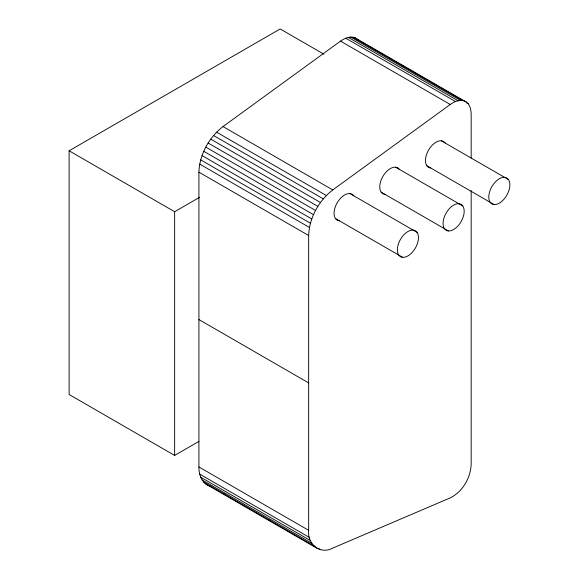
<?xml version="1.0" encoding="UTF-8"?>
<svg xmlns="http://www.w3.org/2000/svg" width="579" height="579" viewBox="0 0 579 579"><rect width="100%" height="100%" fill="white"/><g stroke="black" fill="none" stroke-linecap="round" stroke-linejoin="round"><path stroke-width="0.87" d="M210.742 486.324C202.172 484.428 198.735 474.823 198.915 466.956L198.915 172.166C199.552 154.376 209.033 137.382 223.016 126.562L340.495 41.123C344.679 38.323 350.063 35.732 355.115 37.83L466.71 102.28C470.191 104.965 470.893 109.525 471.168 113.636L471.168 157.951M471.168 190.513L471.168 464.561C470.51 478.174 462.563 491.709 450.238 497.875L332.766 548.081C320.013 555.145 307.094 543.782 308.658 530.313L308.658 235.523C309.295 217.733 318.783 200.739 332.766 189.926L450.238 104.488C454.819 101.216 461.608 98.495 466.71 102.28M198.915 441.408L174.641 455.42L69.118 394.502L69.118 150.801L280.164 28.95L323.943 54.223M69.118 150.801L174.641 211.726L199.654 197.28M353.031 37.201L462.773 100.558M402.89 66.064L404.446 66.969M466.71 102.917L468.266 103.815M350.736 37.049L460.479 100.413M348.283 37.374L458.032 100.739M345.728 38.178L455.47 101.542M340.495 41.123L450.238 104.488M441.292 140.798L508.471 179.577A14.924 8.613 -60 0 1 499.33 203.135A14.924 8.613 -60 0 1 490.189 190.129A14.924 8.613 -60 0 1 508.471 179.577M426.875 165.76L494.053 204.546M395.587 167.186L462.766 205.965A14.924 8.613 -60 0 1 453.625 229.523A14.924 8.613 -60 0 1 444.484 216.517A14.924 8.613 -60 0 1 462.766 205.965M381.17 192.148L448.349 230.934M349.882 193.567L417.061 232.353A14.924 8.613 -60 0 1 407.92 255.911A14.924 8.613 -60 0 1 398.779 242.905A14.924 8.613 -60 0 1 417.061 232.353M223.016 126.562L332.766 189.926M216.589 132.164L326.339 195.521M213.571 135.508L323.314 198.865M210.742 139.141L320.484 202.505M208.136 143.027L317.878 206.392M335.465 218.536L402.644 257.322M205.798 147.102L315.541 210.466M203.757 151.307L313.5 214.671M202.049 155.585L311.791 218.949M200.689 159.869L310.438 223.233M199.712 164.103L309.454 227.46M198.915 172.166L308.658 235.523M198.915 319.557L308.658 382.922M198.915 466.956L308.658 530.313M199.712 474.1L309.454 537.457M200.689 477.197L310.438 540.554M202.049 479.911L311.791 543.276M203.757 482.22L315.034 546.533M223.19 493.511L224.746 494.408M268.338 519.573L269.894 520.47M318.928 548.783L320.484 549.681M205.798 484.066L317.878 548.805M355.115 37.83L358.524 40.45M174.641 211.726L174.641 455.42M385.035 194.378A14.924 8.613 -60 0 1 382.849 176.472A14.924 8.613 -60 0 1 399.452 169.415M430.74 167.99A14.924 8.613 -60 0 1 428.554 150.084A14.924 8.613 -60 0 1 445.157 143.027M339.33 220.765A14.924 8.613 -60 0 1 337.144 202.86A14.924 8.613 -60 0 1 353.747 195.803"/></g></svg>
